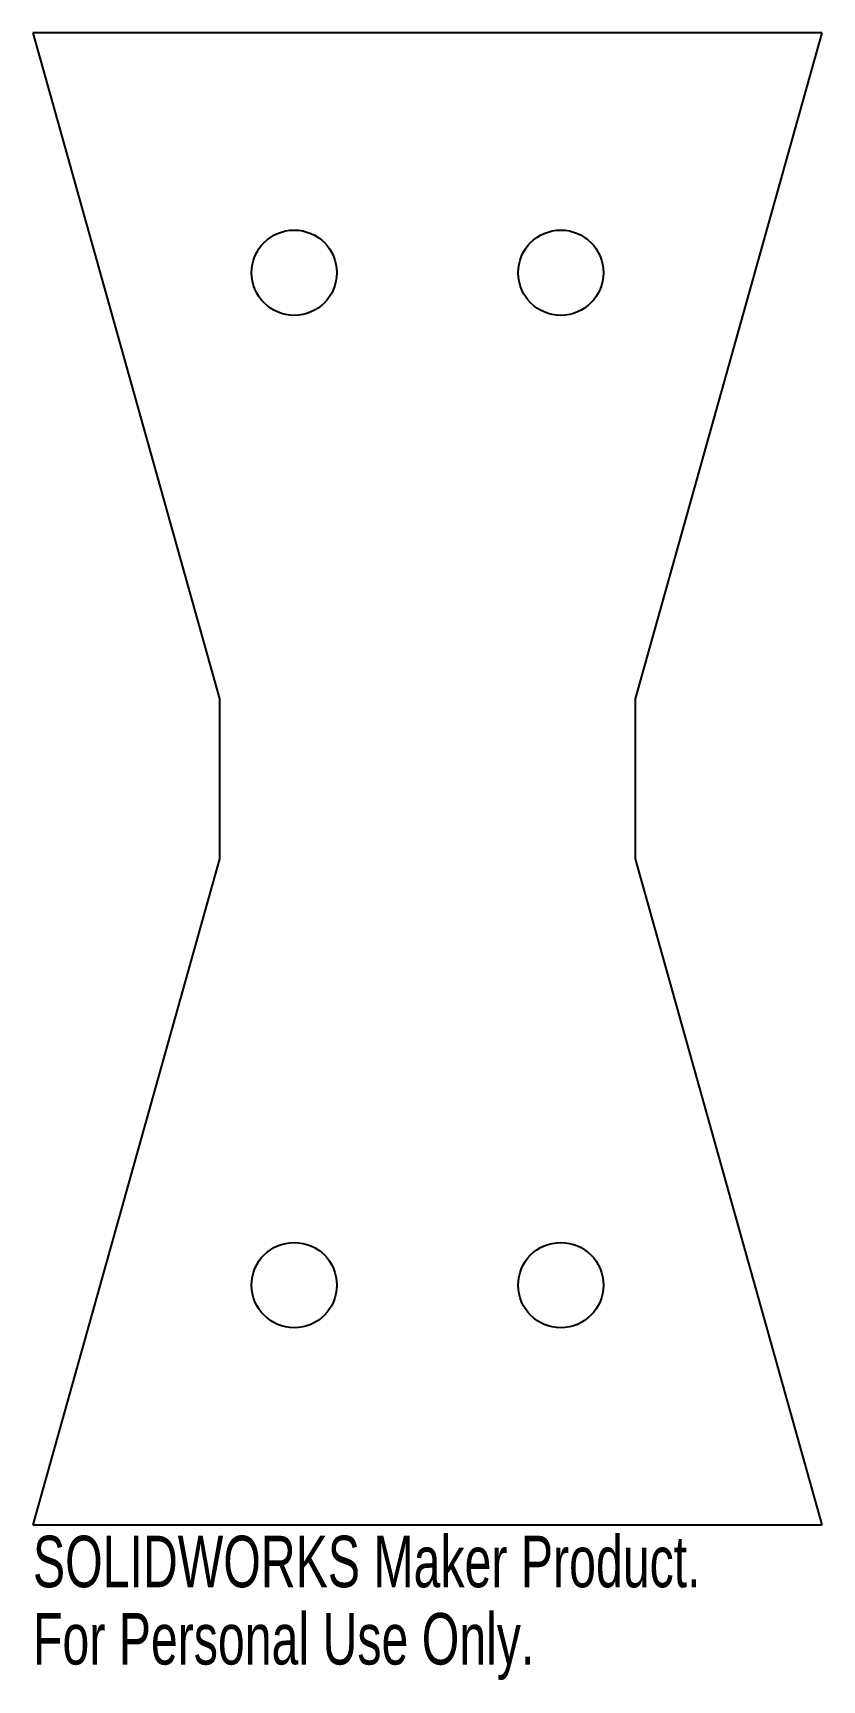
# Model space of a CAD drawing. Header units: millimetres. Extents: x -37 to 37, y -85 to 70.
import ezdxf

# ---------------------------------------------------------------- set-up
doc = ezdxf.new("R2010")
doc.units = ezdxf.units.MM
doc.styles.add('SLDTEXTSTYLE0', font='TXT', dxfattribs={"width": 0.7})

msp = doc.modelspace()

# ---------------------------------------------------------------- linework, layer by layer
at = {"color": 7, "linetype": 'Continuous', "lineweight": 25}
for p, q in [((-37, 70), (-19.5, 7.5)), ((37, 70), (-37, 70)), ((19.5, 7.5), (37, 70)), ((-19.5, 7.5), (-19.5, -7.5)), ((19.5, -7.5), (19.5, 7.5)), ((-19.5, -7.5), (-37, -70)), ((37, -70), (19.5, -7.5)), ((-37, -70), (37, -70))]:
    msp.add_line(p, q, dxfattribs=at)
for centre in [(-12.5, 47.5), (12.5, 47.5), (-12.5, -47.5), (12.5, -47.5)]:
    msp.add_circle(centre, 4, dxfattribs=at)

# ---------------------------------------------------------------- texts
at = {"color": 7, "linetype": 'Continuous', "char_height": 4.8336, "attachment_point": 1, "style": 'SLDTEXTSTYLE0'}
for s, insert in [('SOLIDWORKS Maker Product.', (-37, -71.02)), ('For Personal Use Only.', (-37, -78.27))]:
    msp.add_mtext(s, dxfattribs=dict(at, insert=insert))

doc.saveas('drawing.dxf')
